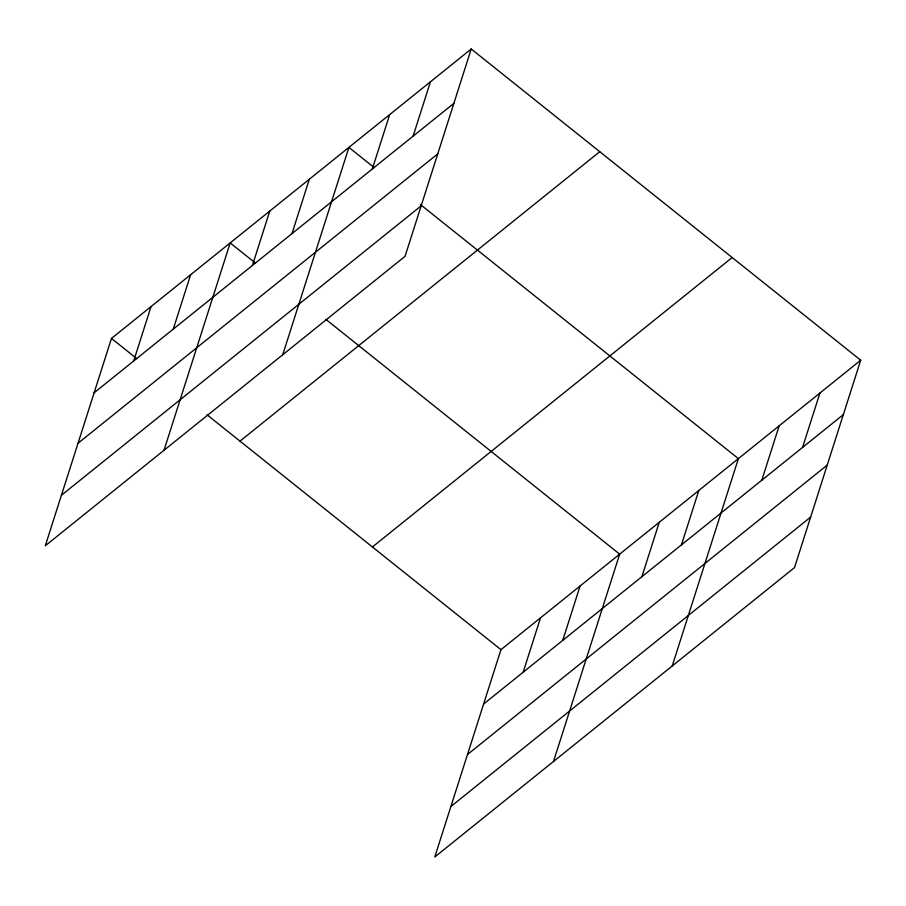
<?xml version="1.0" encoding="UTF-8"?>
<svg xmlns="http://www.w3.org/2000/svg" width="906" height="906" viewBox="0 0 906 906"><rect width="100%" height="100%" fill="white"/><g stroke="black" fill="none" stroke-linecap="round" stroke-linejoin="round"><path stroke-width="1.36" d="M471.222 48.992L111.472 338.425L45.3 545.774L405.05 256.33L471.222 48.992L860.7 360.226L794.528 567.575L434.778 857.008L500.95 649.67L860.7 360.226M133.692 360.973L151.042 306.59M173.261 329.127L190.611 274.756M164.02 450.259L230.192 242.91L255.458 263.102M252.412 265.458L269.762 211.075M291.981 233.612L309.331 179.241M282.74 354.744L348.912 147.395L374.178 167.587M372.321 168.969L389.682 114.598M413.091 136.172L430.452 81.789M523.17 672.207L540.52 617.835M562.739 640.372L580.089 585.989M553.498 761.493L619.67 554.155L325.764 319.286M641.89 576.692L659.24 522.32M681.459 544.857L698.809 490.474M672.218 665.978L738.39 458.64L420.316 204.462M761.799 480.214L779.16 425.831M802.569 447.405L819.93 393.034M94.122 392.808L453.872 103.363M78.007 443.283L437.757 153.85M61.404 495.288L421.165 205.855M239.999 441.143L599.749 151.698M372.423 546.964L732.173 257.519M483.589 704.053L843.35 414.608M467.485 754.528L827.235 465.084M450.882 806.533L810.644 517.088M111.472 338.425L136.738 358.617M207.044 414.801L500.95 649.67"/></g></svg>
